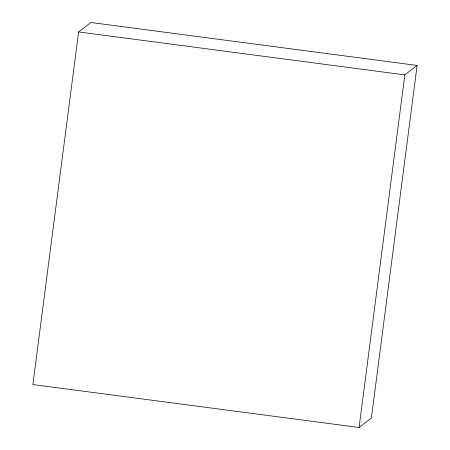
<?xml version="1.0" encoding="UTF-8"?>
<svg xmlns="http://www.w3.org/2000/svg" width="450" height="450" viewBox="0 0 450 450"><rect width="100%" height="100%" fill="white"/><g stroke="black" fill="none" stroke-linecap="round" stroke-linejoin="round"><path stroke-width="0.67" d="M78.615 31.95L32.878 384.553L359.083 427.5L371.385 418.05L417.122 65.447L90.917 22.5L78.615 31.95L404.82 74.891L417.122 65.447M359.083 427.5L404.82 74.891"/></g></svg>
